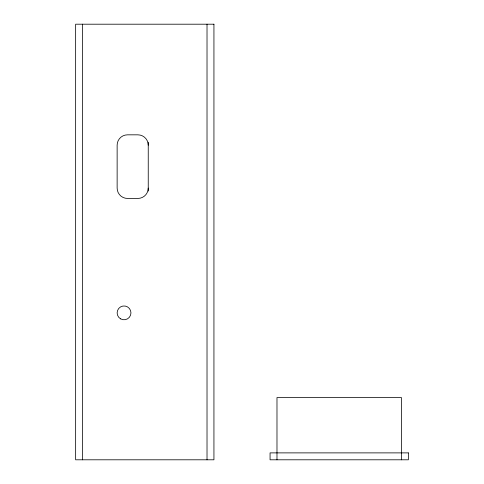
<?xml version="1.0" encoding="UTF-8"?>
<svg xmlns="http://www.w3.org/2000/svg" width="484" height="484" viewBox="0 0 484 484"><rect width="100%" height="100%" fill="white"/><g stroke="black" fill="none" stroke-linecap="round" stroke-linejoin="round"><path stroke-width="0.73" d="M401.442 459.8L401.442 397.57L276.981 397.57L276.981 459.8M207.019 24.2L207.019 459.8M148.243 142.187L148.243 191.089M82.558 24.2L82.558 459.8M148.243 188.07A10.37 10.37 0 0 1 137.873 198.44L127.504 198.44A10.37 10.37 0 0 1 117.134 188.07L117.134 145.2A10.37 10.37 0 0 1 127.504 134.83L137.873 134.83A10.37 10.37 0 0 1 148.243 145.2M213.934 24.2L75.643 24.2L75.643 459.8L213.934 459.8L213.934 24.2M408.357 452.885L270.066 452.885L270.066 459.8L408.357 459.8L408.357 452.885M120.589 318.859A6.915 6.915 0 0 0 130.958 312.87A6.915 6.915 0 0 0 120.589 306.886A6.915 6.915 0 0 0 120.589 318.859"/></g></svg>
